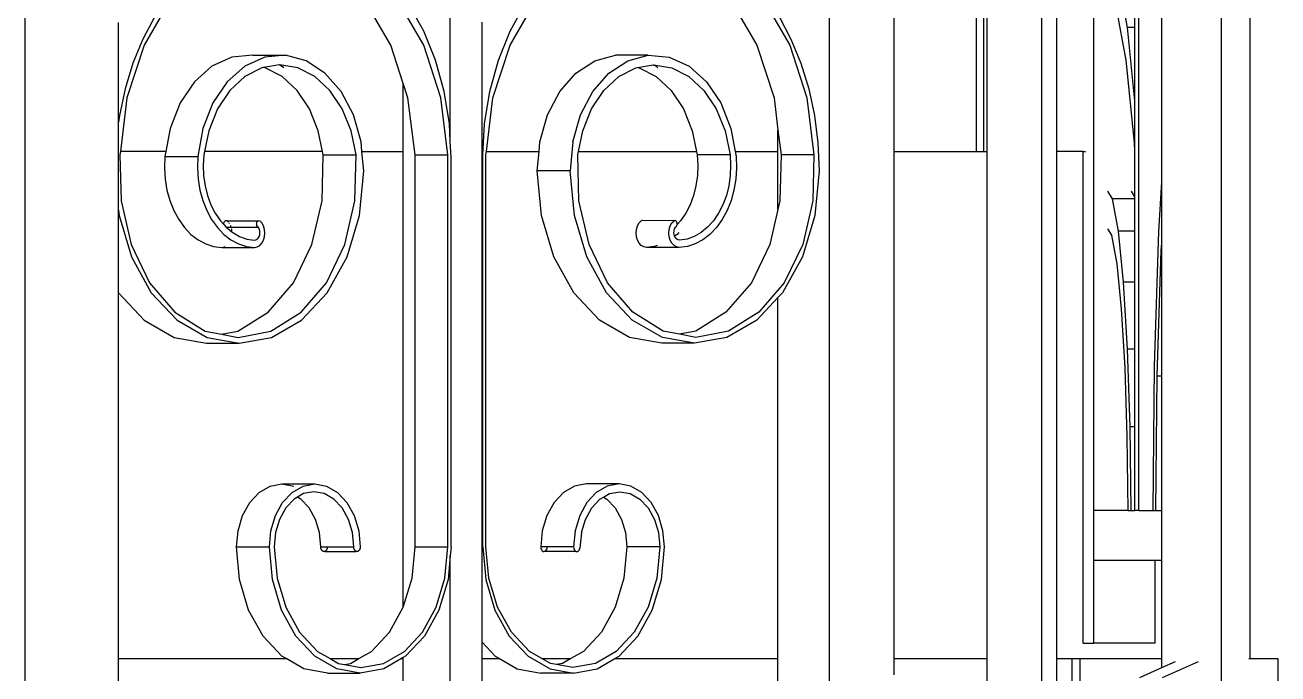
# Model space of a CAD drawing. Header units: millimetres. Extents: x 173236 to 801264, y -94969 to 615039.
# Drawn here: x 397777.6 to 398042.3, y -2565.5 to -2428.3 of the extents above; entities that cross this region are included whole.
import ezdxf

# ---------------------------------------------------------------- set-up
doc = ezdxf.new("R2010")
doc.units = ezdxf.units.MM
doc.header["$MEASUREMENT"] = 0
doc.layers.add('VOX-A-ELEV-1-NEAR', color=130, linetype='Continuous')
doc.layers.add('VOX-A-WALL-PATT', color=233, linetype='Continuous')

# ---------------------------------------------------------------- blocks, each defined once
blk = doc.blocks.new('west stsircase')
at = {"layer": 'VOX-A-WALL-PATT'}
for p, q in [((1461717.81, -2358.09), (1461717.81, -1444.06)), ((1461635.03, -2507.23), (1461635.03, -1581.8)), ((1461465.1, -2523.82), (1461465.1, -1730.94)), ((1461723.86, -2212.25), (1461723.86, -1773.82)), ((1461705.19, -2111.5), (1461705.19, -1995.97)), ((1461554.92, -2102.95), (1461554.92, -2014.67)), ((1461679.89, -2330.06), (1461679.89, -2044.15)), ((1461700.36, -2180.92), (1461700.36, -2048.65)), ((1461648.67, -2105.05), (1461648.67, -2063.11)), ((1461666, -2066.16), (1461666, -2105.05)), ((1461667.53, -2066.16), (1461667.53, -2105.05)), ((1461668.31, -2105.05), (1461668.31, -2066.16)), ((1461683.04, -2105.05), (1461683.04, -2065.81)), ((1461690.84, -2180.92), (1461690.84, -2066.16)), ((1461697.98, -2078.83), (1461695.79, -2067.06)), ((1461699.54, -2078.83), (1461699.54, -2067.06)), ((1461495.78, -2073.06), (1461490.25, -2082.58)), ((1461542.36, -2082.58), (1461536.83, -2073.06)), ((1461549.3, -2082.58), (1461543.77, -2073.06)), ((1461549.3, -2079.59), (1461546.18, -2074.01)), ((1461567.56, -2082.58), (1461573.09, -2073.06)), ((1461567.56, -2079.59), (1461570.68, -2074.01)), ((1461614.14, -2073.06), (1461619.67, -2082.58)), ((1461621.08, -2073.06), (1461626.61, -2082.58)), ((1461492.48, -2076.53), (1461489.98, -2081.28)), ((1461624.38, -2076.53), (1461626.88, -2081.28)), ((1461697.68, -2085.72), (1461695.63, -2074.74)), ((1461484.86, -2098.84), (1461484.86, -2077.82)), ((1461551.79, -2085.75), (1461549.3, -2079.59)), ((1461561.67, -2105.79), (1461561.67, -2077.71)), ((1461565.07, -2085.75), (1461567.56, -2079.59)), ((1461699.54, -2094.33), (1461697.98, -2078.83)), ((1461699.54, -2078.83), (1461697.98, -2078.83)), ((1461699.54, -2094.33), (1461699.54, -2078.83)), ((1461490.25, -2082.58), (1461486.62, -2093.73)), ((1461489.98, -2081.28), (1461487.89, -2086.39)), ((1461545, -2090.71), (1461542.36, -2082.58)), ((1461552.92, -2093.73), (1461549.3, -2082.58)), ((1461563.94, -2093.73), (1461567.56, -2082.58)), ((1461619.67, -2082.58), (1461623.3, -2093.73)), ((1461626.61, -2082.58), (1461630.24, -2093.73)), ((1461626.88, -2081.28), (1461628.97, -2086.39)), ((1461508.77, -2085.12), (1461504.58, -2087.02)), ((1461513.18, -2084.73), (1461508.77, -2085.12)), ((1461515.72, -2085.12), (1461511.52, -2087.02)), ((1461513.18, -2084.73), (1461520.12, -2084.73)), ((1461520.12, -2084.73), (1461515.72, -2085.12)), ((1461524.46, -2085.87), (1461520.12, -2084.73)), ((1461585.46, -2085.87), (1461589.8, -2084.73)), ((1461596.74, -2084.73), (1461589.8, -2084.73)), ((1461592.4, -2085.87), (1461596.74, -2084.73)), ((1461596.74, -2084.73), (1461601.15, -2085.12)), ((1461601.15, -2085.12), (1461605.34, -2087.02)), ((1461487.89, -2086.39), (1461486.23, -2091.81)), ((1461504.58, -2087.02), (1461500.86, -2090.32)), ((1461511.52, -2087.02), (1461507.8, -2090.32)), ((1461515.13, -2087.34), (1461511.54, -2089.18)), ((1461515.46, -2087.29), (1461515.13, -2087.34)), ((1461518.84, -2086.73), (1461515.46, -2087.29)), ((1461515.79, -2087.34), (1461515.46, -2087.29)), ((1461519.39, -2089.18), (1461515.79, -2087.34)), ((1461518.93, -2086.72), (1461518.84, -2086.73)), ((1461519.77, -2087.34), (1461518.84, -2086.73)), ((1461522.74, -2087.34), (1461518.93, -2086.72)), ((1461526.33, -2089.18), (1461522.74, -2087.34)), ((1461528.45, -2088.47), (1461524.46, -2085.87)), ((1461553.61, -2092.34), (1461551.79, -2085.75)), ((1461563.25, -2092.34), (1461565.07, -2085.75)), ((1461581.47, -2088.47), (1461585.46, -2085.87)), ((1461588.41, -2088.47), (1461592.4, -2085.87)), ((1461590.53, -2089.18), (1461594.13, -2087.34)), ((1461594.13, -2087.34), (1461594.46, -2087.29)), ((1461594.46, -2087.29), (1461597.77, -2086.74)), ((1461594.46, -2087.29), (1461594.79, -2087.34)), ((1461594.79, -2087.34), (1461598.38, -2089.18)), ((1461597.77, -2086.74), (1461597.93, -2086.72)), ((1461597.77, -2086.74), (1461598.4, -2087.02)), ((1461597.93, -2086.72), (1461601.73, -2087.34)), ((1461598.4, -2087.02), (1461598.76, -2087.34)), ((1461601.73, -2087.34), (1461605.32, -2089.18)), ((1461605.34, -2087.02), (1461609.06, -2090.32)), ((1461628.97, -2086.39), (1461630.63, -2091.81)), ((1461699.44, -2103.19), (1461697.68, -2085.72)), ((1461500.86, -2090.32), (1461497.84, -2094.79)), ((1461507.8, -2090.32), (1461504.78, -2094.79)), ((1461511.54, -2089.18), (1461508.36, -2092.13)), ((1461522.57, -2092.13), (1461519.39, -2089.18)), ((1461529.51, -2092.13), (1461526.33, -2089.18)), ((1461531.85, -2092.38), (1461528.45, -2088.47)), ((1461578.07, -2092.38), (1461581.47, -2088.47)), ((1461585.01, -2092.38), (1461588.41, -2088.47)), ((1461587.35, -2092.13), (1461590.53, -2089.18)), ((1461598.38, -2089.18), (1461601.56, -2092.13)), ((1461605.32, -2089.18), (1461608.5, -2092.13)), ((1461609.06, -2090.32), (1461612.08, -2094.79)), ((1461486.23, -2091.81), (1461485.03, -2097.44)), ((1461508.36, -2092.13), (1461505.76, -2096.04)), ((1461525.17, -2096.04), (1461522.57, -2092.13)), ((1461532.11, -2096.04), (1461529.51, -2092.13)), ((1461534.45, -2097.33), (1461531.85, -2092.38)), ((1461545, -2105.05), (1461545, -2090.71)), ((1461545.98, -2093.73), (1461545, -2090.71)), ((1461554.72, -2099.24), (1461553.61, -2092.34)), ((1461562.14, -2099.24), (1461563.25, -2092.34)), ((1461575.47, -2097.33), (1461578.07, -2092.38)), ((1461582.41, -2097.33), (1461585.01, -2092.38)), ((1461584.75, -2096.04), (1461587.35, -2092.13)), ((1461601.56, -2092.13), (1461604.16, -2096.04)), ((1461608.5, -2092.13), (1461611.1, -2096.04)), ((1461630.63, -2091.81), (1461631.83, -2097.44)), ((1461486.62, -2093.73), (1461485.23, -2105.05)), ((1461497.84, -2094.79), (1461495.72, -2100.17)), ((1461504.78, -2094.79), (1461502.67, -2100.17)), ((1461547.47, -2105.79), (1461545.98, -2093.73)), ((1461554.41, -2105.79), (1461552.92, -2093.73)), ((1461562.55, -2105.05), (1461563.94, -2093.73)), ((1461612.08, -2094.79), (1461614.2, -2100.17)), ((1461623.3, -2093.73), (1461624.13, -2100.55)), ((1461630.24, -2093.73), (1461631.72, -2105.79)), ((1461699.54, -2105.03), (1461699.54, -2094.33)), ((1461485.03, -2097.44), (1461484.86, -2098.84)), ((1461505.76, -2096.04), (1461503.89, -2100.67)), ((1461527.04, -2100.67), (1461525.17, -2096.04)), ((1461533.98, -2100.67), (1461532.11, -2096.04)), ((1461536.08, -2103.03), (1461534.45, -2097.33)), ((1461573.84, -2103.03), (1461575.47, -2097.33)), ((1461580.78, -2103.03), (1461582.41, -2097.33)), ((1461582.88, -2100.67), (1461584.75, -2096.04)), ((1461604.16, -2096.04), (1461606.03, -2100.67)), ((1461611.1, -2096.04), (1461612.97, -2100.67)), ((1461631.83, -2097.44), (1461632.55, -2103.24)), ((1461484.86, -2117.48), (1461484.86, -2098.84)), ((1461495.72, -2100.17), (1461494.83, -2105.05)), ((1461502.67, -2100.17), (1461501.58, -2106.11)), ((1461503.89, -2100.67), (1461503.01, -2105.05)), ((1461527.92, -2105.05), (1461527.04, -2100.67)), ((1461535.01, -2105.79), (1461533.98, -2100.67)), ((1461554.92, -2102.95), (1461554.72, -2099.24)), ((1461561.8, -2105.79), (1461562.14, -2099.24)), ((1461582, -2105.05), (1461582.88, -2100.67)), ((1461606.03, -2100.67), (1461606.91, -2105.05)), ((1461612.97, -2100.67), (1461614.01, -2105.79)), ((1461614.2, -2100.17), (1461615.09, -2105.05)), ((1461624.13, -2105.05), (1461624.13, -2100.55)), ((1461624.13, -2100.55), (1461624.78, -2105.79)), ((1461536.26, -2105.05), (1461536.08, -2103.03)), ((1461555.09, -2106.28), (1461554.92, -2102.95)), ((1461573.66, -2105.05), (1461573.84, -2103.03)), ((1461580.78, -2103.03), (1461580.23, -2109.11)), ((1461632.55, -2103.24), (1461632.8, -2109.11)), ((1461699.54, -2105.03), (1461699.44, -2103.19)), ((1461485.23, -2105.05), (1461485.14, -2105.79)), ((1461485.14, -2105.79), (1461485.37, -2115.49)), ((1461494.83, -2105.05), (1461485.23, -2105.05)), ((1461494.64, -2106.11), (1461494.55, -2108.49)), ((1461494.83, -2105.05), (1461494.64, -2106.11)), ((1461494.64, -2106.11), (1461501.58, -2106.11)), ((1461501.58, -2106.11), (1461501.49, -2108.49)), ((1461502.86, -2105.79), (1461502.72, -2107.97)), ((1461503.01, -2105.05), (1461502.86, -2105.79)), ((1461527.92, -2105.05), (1461503.01, -2105.05)), ((1461527.85, -2115.49), (1461528.07, -2105.79)), ((1461528.07, -2105.79), (1461527.92, -2105.05)), ((1461528.07, -2105.79), (1461535.01, -2105.79)), ((1461534.79, -2115.49), (1461535.01, -2105.79)), ((1461536.63, -2109.11), (1461536.26, -2105.05)), ((1461536.26, -2105.05), (1461545, -2105.05)), ((1461545, -2201.4), (1461545, -2105.05)), ((1461547.47, -2105.79), (1461554.41, -2105.79)), ((1461547.47, -2188.65), (1461547.47, -2105.79)), ((1461554.41, -2188.65), (1461554.41, -2105.79)), ((1461555.09, -2188.65), (1461555.09, -2106.28)), ((1461561.8, -2105.79), (1461561.67, -2105.79)), ((1461561.67, -2106.28), (1461561.67, -2105.79)), ((1461561.77, -2106.28), (1461561.67, -2106.28)), ((1461561.67, -2188.65), (1461561.67, -2106.28)), ((1461561.77, -2106.28), (1461561.8, -2105.79)), ((1461561.77, -2188.65), (1461561.77, -2106.28)), ((1461562.45, -2105.79), (1461562.55, -2105.05)), ((1461562.45, -2188.65), (1461562.45, -2105.79)), ((1461562.55, -2105.05), (1461573.66, -2105.05)), ((1461573.29, -2109.11), (1461573.66, -2105.05)), ((1461581.85, -2105.79), (1461582, -2105.05)), ((1461582.07, -2115.49), (1461581.85, -2105.79)), ((1461582, -2105.05), (1461606.91, -2105.05)), ((1461606.91, -2105.05), (1461607.06, -2105.79)), ((1461614.01, -2105.79), (1461607.06, -2105.79)), ((1461607.06, -2105.79), (1461607.2, -2107.97)), ((1461614.01, -2105.79), (1461614.14, -2107.97)), ((1461615.09, -2105.05), (1461624.13, -2105.05)), ((1461615.09, -2105.05), (1461615.28, -2106.11)), ((1461615.28, -2106.11), (1461615.37, -2108.49)), ((1461624.13, -2117.3), (1461624.13, -2105.05)), ((1461624.78, -2105.79), (1461624.55, -2115.49)), ((1461631.72, -2105.79), (1461624.78, -2105.79)), ((1461631.72, -2105.79), (1461631.49, -2115.49)), ((1461648.67, -2212.25), (1461648.67, -2105.05)), ((1461648.67, -2105.05), (1461666, -2105.05)), ((1461666, -2105.05), (1461667.53, -2105.05)), ((1461667.53, -2105.05), (1461668.31, -2105.05)), ((1461668.31, -2212.25), (1461668.31, -2105.05)), ((1461688.63, -2105.05), (1461683.04, -2105.05)), ((1461683.04, -2212.25), (1461683.04, -2105.05)), ((1461688.63, -2208.95), (1461688.63, -2105.05)), ((1461688.63, -2105.05), (1461689.12, -2105.05)), ((1461699.54, -2114.67), (1461699.54, -2105.03)), ((1461494.55, -2108.49), (1461494.69, -2110.87)), ((1461501.49, -2108.49), (1461501.64, -2110.87)), ((1461502.72, -2107.97), (1461502.81, -2110.16)), ((1461535.74, -2118.55), (1461536.63, -2109.11)), ((1461574.18, -2118.55), (1461573.29, -2109.11)), ((1461580.23, -2109.11), (1461573.29, -2109.11)), ((1461581.13, -2118.55), (1461580.23, -2109.11)), ((1461607.2, -2107.97), (1461607.11, -2110.16)), ((1461614.14, -2107.97), (1461614.06, -2110.16)), ((1461615.37, -2108.49), (1461615.23, -2110.87)), ((1461632.8, -2109.11), (1461631.9, -2118.55)), ((1461494.69, -2110.87), (1461495.08, -2113.2)), ((1461501.64, -2110.87), (1461502.02, -2113.2)), ((1461502.81, -2110.16), (1461503.11, -2112.31)), ((1461607.11, -2110.16), (1461606.81, -2112.31)), ((1461614.06, -2110.16), (1461613.75, -2112.31)), ((1461615.23, -2110.87), (1461614.84, -2113.2)), ((1461704.57, -2121.98), (1461705.19, -2111.5)), ((1461705.19, -2124.45), (1461705.19, -2111.5)), ((1461495.08, -2113.2), (1461495.69, -2115.43)), ((1461502.02, -2113.2), (1461502.63, -2115.43)), ((1461503.11, -2112.31), (1461503.63, -2114.38)), ((1461503.63, -2114.38), (1461504.36, -2116.33)), ((1461606.29, -2114.38), (1461605.56, -2116.33)), ((1461606.81, -2112.31), (1461606.29, -2114.38)), ((1461613.23, -2114.38), (1461612.5, -2116.33)), ((1461613.75, -2112.31), (1461613.23, -2114.38)), ((1461614.84, -2113.2), (1461614.23, -2115.43)), ((1461694.79, -2115.07), (1461693.83, -2113.44)), ((1461699.54, -2114.67), (1461698.81, -2113.42)), ((1461485.37, -2115.49), (1461487.51, -2124.74)), ((1461495.69, -2115.43), (1461496.53, -2117.52)), ((1461502.63, -2115.43), (1461503.47, -2117.52)), ((1461504.36, -2116.33), (1461505.27, -2118.12)), ((1461525.7, -2124.74), (1461527.85, -2115.49)), ((1461532.64, -2124.74), (1461534.79, -2115.49)), ((1461584.22, -2124.74), (1461582.07, -2115.49)), ((1461605.56, -2116.33), (1461604.65, -2118.12)), ((1461612.5, -2116.33), (1461611.59, -2118.12)), ((1461614.23, -2115.43), (1461613.39, -2117.52)), ((1461624.55, -2115.49), (1461624.13, -2117.3)), ((1461631.49, -2115.49), (1461629.35, -2124.74)), ((1461696.06, -2121.88), (1461694.79, -2115.07)), ((1461698.81, -2115.07), (1461694.79, -2115.07)), ((1461699.54, -2115.07), (1461698.81, -2115.07)), ((1461699.54, -2115.07), (1461699.54, -2114.67)), ((1461699.54, -2121.88), (1461699.54, -2115.07)), ((1461484.86, -2117.48), (1461484.96, -2118.55)), ((1461484.86, -2134.95), (1461484.86, -2117.48)), ((1461484.96, -2118.55), (1461487.58, -2127.35)), ((1461496.53, -2117.52), (1461497.56, -2119.43)), ((1461497.56, -2119.43), (1461498.77, -2121.13)), ((1461503.47, -2117.52), (1461504.5, -2119.43)), ((1461504.5, -2119.43), (1461505.72, -2121.13)), ((1461505.27, -2118.12), (1461506.36, -2119.71)), ((1461506.36, -2119.71), (1461507.09, -2120.52)), ((1461507.34, -2119.74), (1461507.47, -2119.67)), ((1461507.47, -2119.67), (1461507.6, -2119.65)), ((1461507.6, -2119.65), (1461507.74, -2119.68)), ((1461507.74, -2119.68), (1461514.4, -2119.68)), ((1461507.8, -2119.74), (1461507.74, -2119.68)), ((1461514.28, -2119.74), (1461514.4, -2119.68)), ((1461514.4, -2119.68), (1461514.54, -2119.65)), ((1461514.54, -2119.65), (1461514.68, -2119.68)), ((1461515.13, -2120.16), (1461514.68, -2119.68)), ((1461533.11, -2127.35), (1461535.74, -2118.55)), ((1461576.81, -2127.35), (1461574.18, -2118.55)), ((1461583.75, -2127.35), (1461581.13, -2118.55)), ((1461594.79, -2120.16), (1461595.24, -2119.68)), ((1461595.38, -2119.65), (1461595.24, -2119.68)), ((1461595.51, -2119.67), (1461595.38, -2119.65)), ((1461602.18, -2119.68), (1461595.51, -2119.67)), ((1461601.73, -2120.16), (1461602.18, -2119.68)), ((1461602.32, -2119.65), (1461602.18, -2119.68)), ((1461602.45, -2119.67), (1461602.32, -2119.65)), ((1461602.58, -2119.74), (1461602.45, -2119.67)), ((1461603.56, -2119.71), (1461602.83, -2120.52)), ((1461604.65, -2118.12), (1461603.56, -2119.71)), ((1461610.5, -2119.71), (1461609.27, -2121.07)), ((1461611.59, -2118.12), (1461610.5, -2119.71)), ((1461612.36, -2119.43), (1461611.15, -2121.13)), ((1461613.39, -2117.52), (1461612.36, -2119.43)), ((1461624.13, -2117.3), (1461622.41, -2124.74)), ((1461631.9, -2118.55), (1461629.28, -2127.35)), ((1461498.77, -2121.13), (1461500.15, -2122.57)), ((1461505.72, -2121.13), (1461507.09, -2122.57)), ((1461507.08, -2120.36), (1461507.1, -2120.18)), ((1461507.09, -2120.52), (1461507.08, -2120.36)), ((1461507.09, -2120.52), (1461507.59, -2121.07)), ((1461507.1, -2120.18), (1461507.15, -2120)), ((1461507.15, -2120), (1461507.23, -2119.86)), ((1461507.23, -2119.86), (1461507.34, -2119.74)), ((1461507.59, -2121.07), (1461508.81, -2122.06)), ((1461507.59, -2121.07), (1461508.62, -2121.07)), ((1461508.05, -2120), (1461507.91, -2119.86)), ((1461508.3, -2120.36), (1461508.2, -2120.18)), ((1461508.54, -2120.79), (1461508.5, -2120.73)), ((1461508.56, -2120.88), (1461508.54, -2120.79)), ((1461508.62, -2121.07), (1461508.6, -2120.99)), ((1461508.62, -2121.07), (1461514.4, -2121.07)), ((1461508.76, -2121.52), (1461508.72, -2121.41)), ((1461508.81, -2122.06), (1461508.76, -2121.52)), ((1461508.81, -2122.06), (1461508.96, -2122.18)), ((1461508.96, -2122.18), (1461510.42, -2123.02)), ((1461514.02, -2120.36), (1461514.04, -2120.18)), ((1461514.04, -2120.55), (1461514.02, -2120.36)), ((1461514.04, -2120.18), (1461514.09, -2120)), ((1461514.09, -2120.73), (1461514.04, -2120.55)), ((1461514.09, -2120), (1461514.18, -2119.86)), ((1461514.17, -2120.88), (1461514.09, -2120.73)), ((1461514.27, -2120.99), (1461514.17, -2120.88)), ((1461514.18, -2119.86), (1461514.28, -2119.74)), ((1461514.4, -2121.07), (1461514.27, -2120.99)), ((1461514.58, -2121.41), (1461514.4, -2121.07)), ((1461514.69, -2121.8), (1461514.58, -2121.41)), ((1461514.67, -2122.64), (1461514.72, -2122.22)), ((1461514.72, -2122.22), (1461514.69, -2121.8)), ((1461515.48, -2120.79), (1461515.13, -2120.16)), ((1461515.7, -2121.52), (1461515.48, -2120.79)), ((1461515.77, -2122.31), (1461515.7, -2121.52)), ((1461515.7, -2123.09), (1461515.77, -2122.31)), ((1461594.15, -2122.31), (1461594.22, -2121.52)), ((1461594.22, -2123.09), (1461594.15, -2122.31)), ((1461594.22, -2121.52), (1461594.44, -2120.79)), ((1461594.44, -2120.79), (1461594.79, -2120.16)), ((1461601.09, -2122.31), (1461601.16, -2121.52)), ((1461601.16, -2123.09), (1461601.09, -2122.31)), ((1461601.16, -2121.52), (1461601.38, -2120.79)), ((1461601.38, -2120.79), (1461601.73, -2120.16)), ((1461602.15, -2122.22), (1461602.18, -2121.8)), ((1461602.19, -2122.64), (1461602.15, -2122.22)), ((1461602.18, -2121.8), (1461602.28, -2121.41)), ((1461602.28, -2121.41), (1461602.46, -2121.07)), ((1461602.46, -2121.07), (1461602.59, -2120.99)), ((1461602.69, -2119.86), (1461602.58, -2119.74)), ((1461602.59, -2120.99), (1461602.69, -2120.88)), ((1461602.77, -2120), (1461602.69, -2119.86)), ((1461602.69, -2120.88), (1461602.77, -2120.73)), ((1461602.82, -2120.18), (1461602.77, -2120)), ((1461602.77, -2120.73), (1461602.83, -2120.55)), ((1461602.84, -2120.36), (1461602.82, -2120.18)), ((1461602.83, -2120.52), (1461602.84, -2120.36)), ((1461602.83, -2120.55), (1461602.83, -2120.52)), ((1461603.2, -2122.18), (1461602.83, -2122.57)), ((1461607.91, -2122.18), (1461606.45, -2123.02)), ((1461609.27, -2121.07), (1461607.91, -2122.18)), ((1461611.15, -2121.13), (1461609.77, -2122.57)), ((1461694.63, -2122.75), (1461693.83, -2121.39)), ((1461697.15, -2132.71), (1461696.06, -2121.88)), ((1461699.54, -2121.88), (1461696.06, -2121.88)), ((1461699.54, -2132.71), (1461699.54, -2121.88)), ((1461703.66, -2150.41), (1461704.57, -2121.98)), ((1461487.51, -2124.74), (1461491.41, -2132.8)), ((1461500.15, -2122.57), (1461501.65, -2123.73)), ((1461501.65, -2123.73), (1461503.26, -2124.59)), ((1461503.26, -2124.59), (1461504.93, -2125.13)), ((1461507.09, -2122.57), (1461508.59, -2123.73)), ((1461508.59, -2123.73), (1461510.2, -2124.59)), ((1461510.2, -2124.59), (1461511.87, -2125.13)), ((1461510.42, -2123.02), (1461511.95, -2123.56)), ((1461511.95, -2123.56), (1461513.52, -2123.79)), ((1461513.52, -2123.79), (1461513.82, -2123.75)), ((1461513.82, -2123.75), (1461514.1, -2123.6)), ((1461514.1, -2123.6), (1461514.35, -2123.35)), ((1461514.15, -2125.24), (1461514.68, -2124.93)), ((1461514.35, -2123.35), (1461514.54, -2123.03)), ((1461514.54, -2123.03), (1461514.67, -2122.64)), ((1461514.68, -2124.93), (1461515.13, -2124.45)), ((1461515.13, -2124.45), (1461515.48, -2123.82)), ((1461515.48, -2123.82), (1461515.7, -2123.09)), ((1461521.8, -2132.8), (1461525.7, -2124.74)), ((1461528.74, -2132.8), (1461532.64, -2124.74)), ((1461588.12, -2132.8), (1461584.22, -2124.74)), ((1461594.44, -2123.82), (1461594.22, -2123.09)), ((1461594.79, -2124.45), (1461594.44, -2123.82)), ((1461595.24, -2124.93), (1461594.79, -2124.45)), ((1461595.77, -2125.24), (1461595.24, -2124.93)), ((1461598.65, -2124.93), (1461598.05, -2125.13)), ((1461601.38, -2123.82), (1461601.16, -2123.09)), ((1461601.73, -2124.45), (1461601.38, -2123.82)), ((1461602.18, -2124.93), (1461601.73, -2124.45)), ((1461602.71, -2125.24), (1461602.18, -2124.93)), ((1461602.3, -2122.97), (1461602.19, -2122.64)), ((1461602.83, -2122.57), (1461602.3, -2122.97)), ((1461602.32, -2123.03), (1461602.3, -2122.97)), ((1461602.51, -2123.35), (1461602.32, -2123.03)), ((1461602.76, -2123.6), (1461602.51, -2123.35)), ((1461603.04, -2123.75), (1461602.76, -2123.6)), ((1461603.35, -2123.79), (1461603.04, -2123.75)), ((1461604.92, -2123.56), (1461603.35, -2123.79)), ((1461606.45, -2123.02), (1461604.92, -2123.56)), ((1461606.66, -2124.59), (1461604.99, -2125.13)), ((1461608.27, -2123.73), (1461606.66, -2124.59)), ((1461609.77, -2122.57), (1461608.27, -2123.73)), ((1461622.41, -2124.74), (1461618.51, -2132.8)), ((1461629.35, -2124.74), (1461625.45, -2132.8)), ((1461695.76, -2128.77), (1461694.63, -2122.75)), ((1461705.1, -2125.96), (1461705.19, -2124.45)), ((1461705.19, -2125.96), (1461705.19, -2124.45)), ((1461487.58, -2127.35), (1461491.76, -2134.91)), ((1461504.93, -2125.13), (1461506.64, -2125.34)), ((1461506.64, -2125.34), (1461507.21, -2125.24)), ((1461506.64, -2125.34), (1461513.59, -2125.34)), ((1461507.21, -2125.24), (1461507.4, -2125.13)), ((1461511.87, -2125.13), (1461513.59, -2125.34)), ((1461513.59, -2125.34), (1461514.15, -2125.24)), ((1461528.93, -2134.91), (1461533.11, -2127.35)), ((1461580.99, -2134.91), (1461576.81, -2127.35)), ((1461587.93, -2134.91), (1461583.75, -2127.35)), ((1461596.33, -2125.34), (1461595.77, -2125.24)), ((1461598.05, -2125.13), (1461596.33, -2125.34)), ((1461603.28, -2125.34), (1461596.33, -2125.34)), ((1461603.28, -2125.34), (1461602.71, -2125.24)), ((1461604.99, -2125.13), (1461603.28, -2125.34)), ((1461629.28, -2127.35), (1461625.1, -2134.91)), ((1461704.25, -2152.47), (1461705.1, -2125.96)), ((1461705.1, -2125.96), (1461705.19, -2125.96)), ((1461705.19, -2152.47), (1461705.19, -2125.96)), ((1461696.72, -2138.34), (1461695.76, -2128.77)), ((1461491.41, -2132.8), (1461496.77, -2139.05)), ((1461516.45, -2139.05), (1461521.8, -2132.8)), ((1461523.39, -2139.05), (1461528.74, -2132.8)), ((1461593.47, -2139.05), (1461588.12, -2132.8)), ((1461618.51, -2132.8), (1461613.15, -2139.05)), ((1461625.45, -2132.8), (1461620.1, -2139.05)), ((1461697.99, -2146.83), (1461697.15, -2132.71)), ((1461699.54, -2132.71), (1461697.15, -2132.71)), ((1461699.54, -2146.83), (1461699.54, -2132.71)), ((1461484.86, -2134.95), (1461490.26, -2140.71)), ((1461484.86, -2212.25), (1461484.86, -2134.95)), ((1461491.76, -2134.91), (1461497.21, -2140.71)), ((1461523.49, -2140.71), (1461528.93, -2134.91)), ((1461586.43, -2140.71), (1461580.99, -2134.91)), ((1461593.37, -2140.71), (1461587.93, -2134.91)), ((1461625.1, -2134.91), (1461624.13, -2135.94)), ((1461624.13, -2135.94), (1461619.66, -2140.71)), ((1461624.13, -2212.25), (1461624.13, -2135.94)), ((1461490.26, -2140.71), (1461496.6, -2144.36)), ((1461496.77, -2139.05), (1461503.15, -2143)), ((1461497.21, -2140.71), (1461503.54, -2144.36)), ((1461510.06, -2143), (1461516.45, -2139.05)), ((1461517, -2143), (1461523.39, -2139.05)), ((1461517.15, -2144.36), (1461523.49, -2140.71)), ((1461592.77, -2144.36), (1461586.43, -2140.71)), ((1461599.71, -2144.36), (1461593.37, -2140.71)), ((1461599.86, -2143), (1461593.47, -2139.05)), ((1461613.15, -2139.05), (1461606.77, -2143)), ((1461619.66, -2140.71), (1461613.32, -2144.36)), ((1461620.1, -2139.05), (1461613.71, -2143)), ((1461697.46, -2150.81), (1461696.72, -2138.34)), ((1461503.15, -2143), (1461506.61, -2143.68)), ((1461506.61, -2143.68), (1461510.06, -2143)), ((1461510.08, -2144.36), (1461517, -2143)), ((1461603.31, -2143.68), (1461599.86, -2143)), ((1461606.77, -2143), (1461603.31, -2143.68)), ((1461613.71, -2143), (1461606.78, -2144.36)), ((1461496.6, -2144.36), (1461503.41, -2145.6)), ((1461503.41, -2145.6), (1461510.35, -2145.6)), ((1461503.54, -2144.36), (1461510.35, -2145.6)), ((1461506.61, -2143.68), (1461510.08, -2144.36)), ((1461510.35, -2145.6), (1461517.15, -2144.36)), ((1461599.57, -2145.6), (1461592.77, -2144.36)), ((1461606.51, -2145.6), (1461599.57, -2145.6)), ((1461606.51, -2145.6), (1461599.71, -2144.36)), ((1461606.78, -2144.36), (1461603.31, -2143.68)), ((1461613.32, -2144.36), (1461606.51, -2145.6)), ((1461699.54, -2146.83), (1461697.99, -2146.83)), ((1461698.52, -2163.27), (1461697.99, -2146.83)), ((1461699.54, -2163.27), (1461699.54, -2146.83)), ((1461697.92, -2165.33), (1461697.46, -2150.81)), ((1461703.35, -2180.92), (1461703.66, -2150.41)), ((1461703.97, -2180.92), (1461704.25, -2152.47)), ((1461704.25, -2152.47), (1461705.19, -2152.47)), ((1461705.19, -2180.92), (1461705.19, -2152.47)), ((1461698.7, -2180.92), (1461698.52, -2163.27)), ((1461699.54, -2163.27), (1461698.52, -2163.27)), ((1461699.54, -2180.92), (1461699.54, -2163.27)), ((1461698.08, -2180.92), (1461697.92, -2165.33)), ((1461512.57, -2179.23), (1461514.56, -2177.11)), ((1461514.56, -2177.11), (1461516.88, -2175.78)), ((1461516.88, -2175.78), (1461519.36, -2175.32)), ((1461519.36, -2175.32), (1461521.84, -2175.78)), ((1461519.36, -2175.32), (1461526.3, -2175.32)), ((1461519.51, -2179.23), (1461521.5, -2177.11)), ((1461521.5, -2177.11), (1461523.82, -2175.78)), ((1461523.94, -2177.36), (1461522.64, -2178.11)), ((1461523.82, -2175.78), (1461526.3, -2175.32)), ((1461526.11, -2176.96), (1461523.94, -2177.36)), ((1461528.29, -2177.36), (1461526.11, -2176.96)), ((1461526.3, -2175.32), (1461528.78, -2175.78)), ((1461530.32, -2178.53), (1461528.29, -2177.36)), ((1461528.78, -2175.78), (1461531.1, -2177.11)), ((1461531.1, -2177.11), (1461533.09, -2179.23)), ((1461578.82, -2177.11), (1461576.83, -2179.23)), ((1461581.14, -2175.78), (1461578.82, -2177.11)), ((1461583.62, -2175.32), (1461581.14, -2175.78)), ((1461590.56, -2175.32), (1461583.62, -2175.32)), ((1461585.76, -2177.11), (1461583.77, -2179.23)), ((1461588.08, -2175.78), (1461585.76, -2177.11)), ((1461587.28, -2178.11), (1461588.57, -2177.36)), ((1461590.56, -2175.32), (1461588.08, -2175.78)), ((1461588.57, -2177.36), (1461590.75, -2176.96)), ((1461593.04, -2175.78), (1461590.56, -2175.32)), ((1461590.75, -2176.96), (1461592.93, -2177.36)), ((1461592.93, -2177.36), (1461594.96, -2178.53)), ((1461595.36, -2177.11), (1461593.04, -2175.78)), ((1461597.35, -2179.23), (1461595.36, -2177.11)), ((1461511.05, -2181.99), (1461512.57, -2179.23)), ((1461517.99, -2181.99), (1461519.51, -2179.23)), ((1461520.16, -2180.39), (1461518.83, -2182.81)), ((1461521.91, -2178.53), (1461520.16, -2180.39)), ((1461522.64, -2178.11), (1461521.91, -2178.53)), ((1461523.38, -2178.53), (1461522.64, -2178.11)), ((1461525.12, -2180.39), (1461523.38, -2178.53)), ((1461526.46, -2182.81), (1461525.12, -2180.39)), ((1461532.06, -2180.39), (1461530.32, -2178.53)), ((1461533.4, -2182.81), (1461532.06, -2180.39)), ((1461533.09, -2179.23), (1461534.61, -2181.99)), ((1461576.83, -2179.23), (1461575.31, -2181.99)), ((1461583.77, -2179.23), (1461582.25, -2181.99)), ((1461583.46, -2182.81), (1461584.8, -2180.39)), ((1461584.8, -2180.39), (1461586.54, -2178.53)), ((1461586.54, -2178.53), (1461587.28, -2178.11)), ((1461587.28, -2178.11), (1461588.01, -2178.53)), ((1461588.01, -2178.53), (1461589.76, -2180.39)), ((1461589.76, -2180.39), (1461591.09, -2182.81)), ((1461594.96, -2178.53), (1461596.7, -2180.39)), ((1461596.7, -2180.39), (1461598.04, -2182.81)), ((1461598.87, -2181.99), (1461597.35, -2179.23)), ((1461510.09, -2185.2), (1461511.05, -2181.99)), ((1461517.03, -2185.2), (1461517.99, -2181.99)), ((1461518.83, -2182.81), (1461517.98, -2185.62)), ((1461527.3, -2185.62), (1461526.46, -2182.81)), ((1461534.24, -2185.62), (1461533.4, -2182.81)), ((1461534.61, -2181.99), (1461535.57, -2185.2)), ((1461575.31, -2181.99), (1461574.35, -2185.2)), ((1461582.25, -2181.99), (1461581.29, -2185.2)), ((1461582.62, -2185.62), (1461583.46, -2182.81)), ((1461591.09, -2182.81), (1461591.94, -2185.62)), ((1461598.04, -2182.81), (1461598.88, -2185.62)), ((1461599.83, -2185.2), (1461598.87, -2181.99)), ((1461690.84, -2191.43), (1461690.84, -2180.92)), ((1461698.08, -2180.92), (1461690.84, -2180.92)), ((1461698.08, -2180.92), (1461698.7, -2180.92)), ((1461698.7, -2180.92), (1461699.54, -2180.92)), ((1461700.36, -2180.92), (1461699.54, -2180.92)), ((1461700.36, -2180.92), (1461703.35, -2180.92)), ((1461703.35, -2180.92), (1461703.97, -2180.92)), ((1461703.97, -2180.92), (1461705.19, -2180.92)), ((1461705.19, -2191.43), (1461705.19, -2180.92)), ((1461509.76, -2188.65), (1461510.09, -2185.2)), ((1461516.7, -2188.65), (1461517.03, -2185.2)), ((1461517.98, -2185.62), (1461517.7, -2188.65)), ((1461527.59, -2188.65), (1461527.3, -2185.62)), ((1461534.53, -2188.65), (1461534.24, -2185.62)), ((1461535.57, -2185.2), (1461535.9, -2188.65)), ((1461574.35, -2185.2), (1461574.02, -2188.65)), ((1461581.29, -2185.2), (1461580.96, -2188.65)), ((1461582.62, -2185.62), (1461582.31, -2188.89)), ((1461591.94, -2185.62), (1461592.22, -2188.65)), ((1461598.88, -2185.62), (1461599.16, -2188.65)), ((1461600.16, -2188.65), (1461599.83, -2185.2)), ((1461510.42, -2195.54), (1461509.76, -2188.65)), ((1461509.76, -2188.65), (1461516.7, -2188.65)), ((1461517.36, -2195.54), (1461516.7, -2188.65)), ((1461517.7, -2188.65), (1461518.32, -2195.24)), ((1461527.61, -2188.89), (1461527.59, -2188.65)), ((1461527.59, -2188.65), (1461528.96, -2188.65)), ((1461527.68, -2189.12), (1461527.61, -2188.89)), ((1461527.79, -2189.32), (1461527.68, -2189.12)), ((1461527.93, -2189.47), (1461527.79, -2189.32)), ((1461528.09, -2189.57), (1461527.93, -2189.47)), ((1461528.27, -2189.6), (1461528.09, -2189.57)), ((1461528.45, -2189.57), (1461528.27, -2189.6)), ((1461528.61, -2189.47), (1461528.45, -2189.57)), ((1461528.45, -2189.57), (1461535.04, -2189.57)), ((1461528.76, -2189.32), (1461528.61, -2189.47)), ((1461528.86, -2189.12), (1461528.76, -2189.32)), ((1461528.93, -2188.89), (1461528.86, -2189.12)), ((1461528.96, -2188.65), (1461528.93, -2188.89)), ((1461528.96, -2188.65), (1461534.53, -2188.65)), ((1461534.55, -2188.89), (1461534.53, -2188.65)), ((1461534.62, -2189.12), (1461534.55, -2188.89)), ((1461534.73, -2189.32), (1461534.62, -2189.12)), ((1461534.87, -2189.47), (1461534.73, -2189.32)), ((1461535.04, -2189.57), (1461534.87, -2189.47)), ((1461535.21, -2189.6), (1461535.04, -2189.57)), ((1461535.39, -2189.57), (1461535.21, -2189.6)), ((1461535.56, -2189.47), (1461535.39, -2189.57)), ((1461535.7, -2189.32), (1461535.56, -2189.47)), ((1461535.81, -2189.12), (1461535.7, -2189.32)), ((1461535.87, -2188.89), (1461535.81, -2189.12)), ((1461535.9, -2188.65), (1461535.87, -2188.89)), ((1461546.84, -2195.24), (1461547.47, -2188.65)), ((1461547.47, -2188.65), (1461554.41, -2188.65)), ((1461553.78, -2195.24), (1461554.41, -2188.65)), ((1461554.92, -2190.5), (1461554.44, -2195.54)), ((1461555.09, -2188.65), (1461554.92, -2190.5)), ((1461554.92, -2479.2), (1461554.92, -2190.5)), ((1461561.77, -2188.65), (1461561.67, -2188.65)), ((1461561.67, -2208.79), (1461561.67, -2188.65)), ((1461561.77, -2188.65), (1461562.42, -2195.54)), ((1461563.08, -2195.24), (1461562.45, -2188.65)), ((1461574.02, -2188.65), (1461574.05, -2188.89)), ((1461575.39, -2188.65), (1461574.02, -2188.65)), ((1461574.05, -2188.89), (1461574.11, -2189.12)), ((1461574.11, -2189.12), (1461574.22, -2189.32)), ((1461574.22, -2189.32), (1461574.36, -2189.47)), ((1461574.36, -2189.47), (1461574.53, -2189.57)), ((1461574.53, -2189.57), (1461574.71, -2189.6)), ((1461574.88, -2189.57), (1461574.71, -2189.6)), ((1461574.88, -2189.57), (1461575.05, -2189.47)), ((1461581.47, -2189.57), (1461574.88, -2189.57)), ((1461575.05, -2189.47), (1461575.19, -2189.32)), ((1461575.19, -2189.32), (1461575.3, -2189.12)), ((1461575.3, -2189.12), (1461575.37, -2188.89)), ((1461575.37, -2188.89), (1461575.39, -2188.65)), ((1461580.96, -2188.65), (1461575.39, -2188.65)), ((1461580.96, -2188.65), (1461580.99, -2188.89)), ((1461580.99, -2188.89), (1461581.06, -2189.12)), ((1461581.06, -2189.12), (1461581.16, -2189.32)), ((1461581.16, -2189.32), (1461581.31, -2189.47)), ((1461581.31, -2189.47), (1461581.47, -2189.57)), ((1461581.47, -2189.57), (1461581.65, -2189.6)), ((1461581.65, -2189.6), (1461581.83, -2189.57)), ((1461581.83, -2189.57), (1461581.99, -2189.47)), ((1461581.99, -2189.47), (1461582.13, -2189.32)), ((1461582.13, -2189.32), (1461582.24, -2189.12)), ((1461582.24, -2189.12), (1461582.31, -2188.89)), ((1461592.22, -2188.65), (1461591.6, -2195.24)), ((1461599.16, -2188.65), (1461592.22, -2188.65)), ((1461599.16, -2188.65), (1461598.54, -2195.24)), ((1461599.5, -2195.54), (1461600.16, -2188.65)), ((1461690.84, -2208.95), (1461690.84, -2191.43)), ((1461690.84, -2191.43), (1461703.79, -2191.43)), ((1461703.79, -2208.95), (1461703.79, -2191.43)), ((1461703.79, -2191.43), (1461705.19, -2191.43)), ((1461705.19, -2212.25), (1461705.19, -2191.43)), ((1461512.33, -2201.97), (1461510.42, -2195.54)), ((1461519.28, -2201.97), (1461517.36, -2195.54)), ((1461518.32, -2195.24), (1461520.16, -2201.39)), ((1461545, -2201.4), (1461546.84, -2195.24)), ((1461551.95, -2201.39), (1461553.78, -2195.24)), ((1461554.44, -2195.54), (1461552.52, -2201.97)), ((1461562.42, -2195.54), (1461564.34, -2201.97)), ((1461564.91, -2201.39), (1461563.08, -2195.24)), ((1461591.6, -2195.24), (1461589.76, -2201.39)), ((1461598.54, -2195.24), (1461596.7, -2201.39)), ((1461597.59, -2201.97), (1461599.5, -2195.54)), ((1461520.16, -2201.39), (1461523.07, -2206.67)), ((1461542.09, -2206.67), (1461545, -2201.4)), ((1461549.03, -2206.67), (1461551.95, -2201.39)), ((1461567.83, -2206.67), (1461564.91, -2201.39)), ((1461589.76, -2201.39), (1461586.85, -2206.67)), ((1461596.7, -2201.39), (1461593.79, -2206.67)), ((1461515.38, -2207.49), (1461512.33, -2201.97)), ((1461522.33, -2207.49), (1461519.28, -2201.97)), ((1461552.52, -2201.97), (1461549.47, -2207.49)), ((1461564.34, -2201.97), (1461567.39, -2207.49)), ((1461594.54, -2207.49), (1461597.59, -2201.97)), ((1461523.07, -2206.67), (1461526.88, -2210.72)), ((1461538.29, -2210.72), (1461542.09, -2206.67)), ((1461545.23, -2210.72), (1461549.03, -2206.67)), ((1461571.63, -2210.72), (1461567.83, -2206.67)), ((1461586.85, -2206.67), (1461583.04, -2210.72)), ((1461593.79, -2206.67), (1461589.99, -2210.72)), ((1461519.36, -2211.73), (1461515.38, -2207.49)), ((1461526.3, -2211.73), (1461522.33, -2207.49)), ((1461549.47, -2207.49), (1461545.49, -2211.73)), ((1461561.67, -2208.79), (1461564.43, -2211.73)), ((1461561.67, -2212.25), (1461561.67, -2208.79)), ((1461567.39, -2207.49), (1461571.37, -2211.73)), ((1461590.56, -2211.73), (1461594.54, -2207.49)), ((1461688.63, -2208.95), (1461690.84, -2208.95)), ((1461703.79, -2208.95), (1461690.84, -2208.95)), ((1461484.86, -2212.25), (1461520.26, -2212.25)), ((1461484.86, -2254.19), (1461484.86, -2212.25)), ((1461520.26, -2212.25), (1461519.36, -2211.73)), ((1461523.99, -2214.39), (1461520.26, -2212.25)), ((1461530.93, -2214.39), (1461526.3, -2211.73)), ((1461526.88, -2210.72), (1461529.53, -2212.25)), ((1461529.53, -2212.25), (1461535.63, -2212.25)), ((1461529.53, -2212.25), (1461531.3, -2213.26)), ((1461533.86, -2213.26), (1461535.63, -2212.25)), ((1461535.63, -2212.25), (1461538.29, -2210.72)), ((1461540.8, -2213.26), (1461545.23, -2210.72)), ((1461544.59, -2212.25), (1461540.87, -2214.39)), ((1461545, -2212.01), (1461544.59, -2212.25)), ((1461544.59, -2212.25), (1461545, -2212.25)), ((1461545.49, -2211.73), (1461545, -2212.01)), ((1461545, -2212.25), (1461545, -2212.01)), ((1461545, -2254.19), (1461545, -2212.25)), ((1461561.67, -2212.25), (1461565.33, -2212.25)), ((1461561.67, -2254.19), (1461561.67, -2212.25)), ((1461564.43, -2211.73), (1461565.33, -2212.25)), ((1461565.33, -2212.25), (1461569.05, -2214.39)), ((1461571.37, -2211.73), (1461576, -2214.39)), ((1461574.29, -2212.25), (1461571.63, -2210.72)), ((1461574.29, -2212.25), (1461580.39, -2212.25)), ((1461576.06, -2213.26), (1461574.29, -2212.25)), ((1461580.39, -2212.25), (1461578.62, -2213.26)), ((1461583.04, -2210.72), (1461580.39, -2212.25)), ((1461589.99, -2210.72), (1461585.56, -2213.26)), ((1461585.93, -2214.39), (1461589.66, -2212.25)), ((1461589.66, -2212.25), (1461590.56, -2211.73)), ((1461589.66, -2212.25), (1461624.13, -2212.25)), ((1461624.13, -2254.19), (1461624.13, -2212.25)), ((1461648.67, -2212.25), (1461668.31, -2212.25)), ((1461648.67, -2215.68), (1461648.67, -2212.25)), ((1461668.31, -2254.19), (1461668.31, -2212.25)), ((1461683.04, -2212.25), (1461686.19, -2212.25)), ((1461683.04, -2253.92), (1461683.04, -2212.25)), ((1461686.19, -2212.25), (1461687.86, -2212.25)), ((1461686.19, -2212.25), (1461686.19, -2242.89)), ((1461687.86, -2212.25), (1461705.19, -2212.25)), ((1461687.86, -2212.25), (1461687.86, -2238.6)), ((1461705.19, -2214.15), (1461705.19, -2212.25)), ((1461723.58, -2212.25), (1461723.86, -2212.25)), ((1461723.86, -2212.25), (1461728.39, -2212.25)), ((1461728.39, -2212.25), (1461729.48, -2212.25)), ((1461729.48, -2212.25), (1461729.57, -2212.25)), ((1461729.57, -2212.25), (1461729.74, -2212.25)), ((1461729.74, -2212.25), (1461729.74, -2254.19)), ((1461528.96, -2215.3), (1461523.99, -2214.39)), ((1461535.9, -2215.3), (1461530.93, -2214.39)), ((1461531.3, -2213.26), (1461532.58, -2213.5)), ((1461532.58, -2213.5), (1461533.86, -2213.26)), ((1461532.58, -2213.5), (1461536.05, -2214.13)), ((1461540.87, -2214.39), (1461535.9, -2215.3)), ((1461536.05, -2214.13), (1461540.8, -2213.26)), ((1461569.05, -2214.39), (1461574.02, -2215.3)), ((1461576, -2214.39), (1461580.96, -2215.3)), ((1461577.34, -2213.5), (1461576.06, -2213.26)), ((1461578.62, -2213.26), (1461577.34, -2213.5)), ((1461580.81, -2214.13), (1461577.34, -2213.5)), ((1461585.56, -2213.26), (1461580.81, -2214.13)), ((1461580.96, -2215.3), (1461585.93, -2214.39)), ((1461700.53, -2216.2), (1461705.19, -2214.15)), ((1461705.19, -2214.15), (1461708.1, -2212.87)), ((1461705.35, -2216.2), (1461712.96, -2212.86)), ((1461528.96, -2215.3), (1461535.9, -2215.3)), ((1461580.96, -2215.3), (1461574.02, -2215.3))]:
    blk.add_line(p, q, dxfattribs=at)

msp = doc.modelspace()

# ---------------------------------------------------------------- block references
at = {"layer": 'VOX-A-ELEV-1-NEAR'}
msp.add_blockref('west stsircase', (-1063687.48, -350), dxfattribs=at)

doc.saveas('drawing.dxf')
